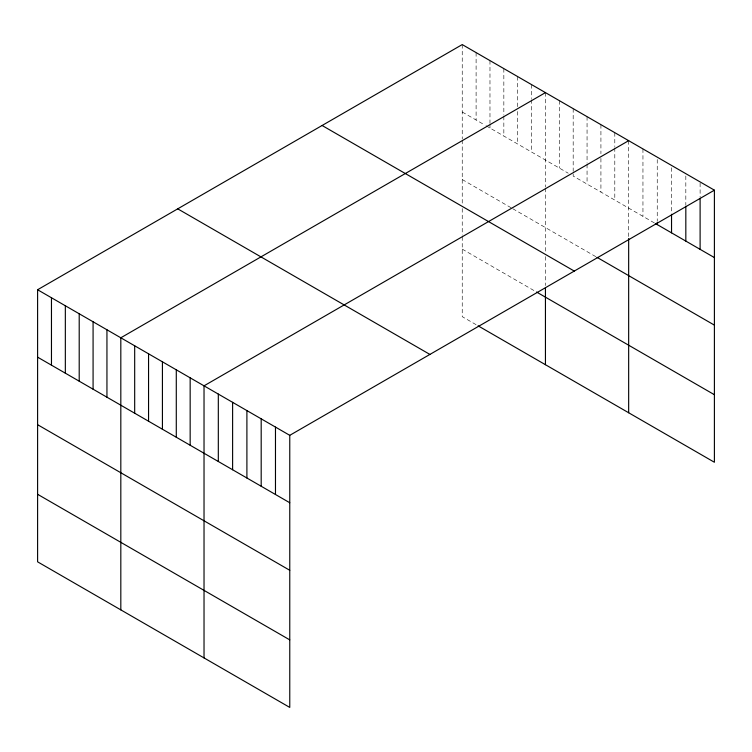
<?xml version="1.0" encoding="UTF-8"?>
<svg xmlns="http://www.w3.org/2000/svg" width="752" height="752" viewBox="0 0 752 752"><rect width="100%" height="100%" fill="white"/><g stroke="black" fill="none" stroke-linecap="round" stroke-linejoin="round"><path stroke-width="0.56" stroke-dasharray="3.76 2.82" d="M462.236 44.584L462.236 139.017M462.236 112.001L485.021 125.161M486.008 125.734L568.23 173.204M654.381 222.94L573.184 176.062L573.184 172.575M462.236 179.54L511.764 208.144M512.761 208.708L595.969 256.752M462.236 249.128L535.546 291.456M476.101 324.676L462.236 316.667L462.236 236.372M700.112 183.084L700.112 197.033M685.824 175.996L685.824 205.061M671.536 167.743L671.536 211.914M657.239 159.499L657.239 221.107M642.951 148.924L642.951 216.341M628.663 140.671L628.663 237.359M614.798 132.662L614.798 146.612M614.798 147.777L614.798 200.079M600.923 124.653L600.923 153.718M600.923 158.371L600.923 192.08M587.058 116.654L587.058 163.146M587.058 164.312L587.058 184.071M573.184 108.645L573.184 171.409M559.319 100.636L559.319 168.053M545.444 92.628L545.444 187.06M545.444 188.188L545.444 251.939M545.444 256.582L545.444 285.572M531.579 84.619L531.579 98.568M531.579 99.734L531.579 152.036M517.714 76.61L517.714 106.84M517.714 111.484L517.714 144.036M503.84 68.611L503.84 115.103M503.84 116.269L503.84 136.027M489.975 60.602L489.975 123.366M489.975 124.531L489.975 128.019M476.101 52.593L476.101 120.01M462.236 140.145L462.236 203.895M462.236 208.539L462.236 235.216"/><path stroke-width="1.13" d="M714.4 190.171L289.764 435.333L289.764 707.416L37.6 561.829L37.6 289.746L462.236 44.584L714.4 190.171L714.4 462.254L478.084 325.823M545.444 92.628L120.818 337.789L120.818 609.872M628.663 140.671L204.027 385.832L204.027 657.915M655.34 223.494L714.4 257.588M596.966 257.325L714.4 325.127M322.1 125.49L574.274 271.077M536.533 292.02L714.4 394.715M177.726 208.84L429.9 354.427M37.6 289.746L289.764 435.333M37.6 357.162L289.764 502.75M37.6 424.701L289.764 570.289M37.6 494.29L289.764 639.877M700.112 198.199L700.112 249.344M685.824 206.217L685.824 241.091M671.536 214.245L671.536 232.838M657.239 222.263L657.239 224.594M628.663 238.487L628.663 412.754M545.444 287.894L545.444 364.711M275.476 427.08L275.476 494.496M261.188 418.836L261.188 486.253M246.9 410.583L246.9 477.999M232.612 402.329L232.612 469.746M218.315 394.086L218.315 461.502M190.162 377.824L190.162 445.24M176.288 369.815L176.288 437.241M162.423 361.806L162.423 429.232M148.558 353.807L148.558 421.223M134.683 345.798L134.683 413.215M106.944 329.78L106.944 397.197M93.079 321.771L93.079 389.188M79.204 313.763L79.204 381.189M65.339 305.763L65.339 373.18M51.465 297.754L51.465 365.171"/></g></svg>
